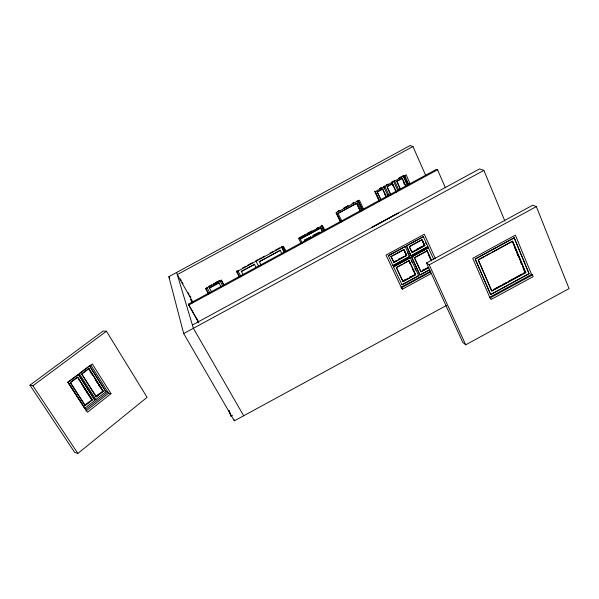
<?xml version="1.0" encoding="UTF-8"?>
<svg xmlns="http://www.w3.org/2000/svg" width="599" height="599" viewBox="0 0 599 599"><rect width="100%" height="100%" fill="white"/><g stroke="black" fill="none" stroke-linecap="round" stroke-linejoin="round"><path stroke-width="0.9" d="M77.87 453.443L147.084 397.332L106.435 331.225L103.11 331.045L29.95 385.179L74.68 452.395L77.87 453.443L32.908 385.771L29.95 385.179M85.904 411.094L108.614 393.236L90.936 365.248M111.025 393.678L87.506 412.209L68.129 382.267L92.298 363.967L111.025 393.678L108.516 393.221M95.833 399.555L105.926 391.716L89.55 365.817L79.225 373.574L95.892 399.57M85.11 409.866L107.85 392.023L106.914 391.858M96.319 396.081L99.12 393.895M86.877 403.689L89.011 402.019M95.847 396.673L99.352 393.94M100.752 392.847L102.848 391.207M85.23 405.463L92.343 399.9L77.735 377.115L70.48 382.626L85.23 405.463L84.519 405.306M95.623 396.635L96.342 396.77L103.342 391.297L88.966 368.595L88.255 368.497M67.837 382.192L78.327 374.315L94.956 400.304L84.714 408.271L67.837 382.192L84.773 408.286M88.966 368.595L81.816 374.023L96.342 396.77M32.908 385.771L106.435 331.225M446.375 305.512L234.366 420.827L183.691 333.561L168.851 276.686L410.113 145.557L412.966 146.515L425.672 175.395M412.966 146.515L177.282 274.612L193.005 302.27M337.836 211.372L339.423 210.511L337.873 211.402M344.178 207.928L348.139 205.771L343.422 208.385M353.687 202.754L352.107 203.615L353.732 202.776M379.669 188.633L381.264 187.764L379.714 188.655M386.273 185.046L387.867 184.178M398.455 178.427L403.224 175.829L407.44 185.196M386.318 185.069L387.912 184.2M393.483 181.168L391.888 182.036L393.438 181.145L397.736 190.519M398.5 178.442L403.277 175.851L407.485 185.218M386.976 186.596L392.375 183.661L396.253 192.174M376.883 191.74L377.34 191.987L382.746 189.052L386.273 196.704M396.291 191.994L392.532 183.736L387.126 186.671L390.907 194.922M405.665 185.87L402.311 178.42L396.905 181.355L400.282 188.797M338.143 213.454L356.682 203.383L360.546 211.529M216.538 282.129L218.148 281.26M208.512 286.539L211.732 284.795M213.334 283.919L219.773 280.422L222.821 285.955M242.647 267.985L245.889 266.226M247.507 265.342L252.374 262.699M256.424 260.498L258.042 259.614M259.659 258.738L261.284 257.855M262.901 256.971L264.526 256.095M270.194 253.01L273.436 251.251M275.053 250.367L279.913 247.724M298.811 238.028L305.34 234.479M306.973 233.588L311.877 230.929M316.774 228.264L318.406 227.38M254.455 264.279L241.352 271.399L243.157 274.731M254.523 264.391L241.419 271.512L241.217 271.16M304.412 240.379L310.634 236.994M313.067 235.669L319.289 232.285M198.786 322.846L188.363 304.187L436.431 169.345L437.555 169.772L445.356 187.742M188.64 305.078L437.555 169.772M192.406 325.017L479.552 168.911L483.872 170.371L504.89 221.046M183.691 333.561L483.872 170.371M388.242 255.676L405.141 246.488L409.843 256.477L393.004 265.627L388.354 255.758L405.261 246.563M423.441 236.68L406.534 245.875L411.109 255.78L427.941 246.631L423.321 236.605L406.421 245.792L410.996 255.698L427.821 246.556M409.222 246.556L421.958 239.63L424.631 245.53L411.932 252.434M391.267 256.559L404.003 249.633L406.728 255.511L394.022 262.422L390.668 256.117M398.178 259.374L399.765 258.513M417.046 249.117L421.801 246.533M393.61 262.107L396.785 260.385M398.372 259.524L403.928 256.499M412.494 251.842L424.392 245.373L422.864 242.003M424.841 245.665L412.134 252.576L409.424 246.691L422.168 239.757L424.841 245.665L422.654 241.876M392.899 265.544L409.723 256.394L409.095 255.945M409.491 258.057L393.476 266.772L402.056 284.81L418.746 275.735L410.293 257.622M393.588 266.854L410.412 257.705M428.502 247.866L411.678 257.016L420.004 275.046L429.543 269.857M401.832 264.473L396.283 267.491L402.872 281.485L415.466 274.634L408.96 260.602M403.412 263.612L408.166 261.029M413.909 257.368L414.545 257.817L427.229 250.921L431.744 260.872M426.503 262.954L532.706 205.202L536.352 206.588L569.05 288.598L465.693 344.822L462.75 342.351L426.503 262.954L429.236 264.833L465.693 344.822M429.236 264.833L536.352 206.588M402.453 281.148L404.812 279.86M409.529 277.3L411.101 276.446M422.737 270.119L424.309 269.265M402.648 281.305L408.151 278.31M409.731 277.457L415.234 274.462M422.939 270.269L428.45 267.274M428.689 267.439L420.82 271.721L414.343 257.667L427.02 250.779L431.535 260.73M428.906 267.588L421.03 271.871L414.545 257.817M401.944 284.72L418.634 275.645M429.423 269.775L419.892 274.956L411.565 256.934L428.382 247.791L433.721 259.389M401.195 287.176L430.748 271.1M430.733 271.871L401.749 287.632L402.461 289.145L431.235 273.496M478.945 259.337L483.85 256.672M485.482 255.78L490.386 253.115M492.019 252.224L512.452 241.112L525.473 272.493L491.614 290.912M228.721 410.315L230.982 416.118L232.449 415.324M493.711 289.392L500.959 285.446M502.576 284.57L506.597 282.384M508.214 281.508L513.044 278.879M514.653 278.003L521.901 274.057M523.519 273.181L525.128 272.305M525.78 272.665L491.899 291.092L478.399 259.944L512.751 241.262L525.78 272.665L524.821 272.141M489.712 297.216L531.575 274.447M532.466 274.926L490.514 297.748L491.24 299.41L533.155 276.611L532.466 274.926L531.043 274.155M102.616 391.162L103.342 391.297M104.997 391.544L105.926 391.716M91.625 399.75L92.343 399.9M401.809 178.188L402.311 178.42M392.532 183.736L392.046 183.496L393.206 186.049M426.563 250.487L427.229 250.921M406.728 255.511L404.55 251.715M417.93 275.121L418.746 275.735M401.128 288.037L402.461 289.145M319.095 232.113L319.379 232.375L312.88 235.497M310.447 236.815L310.724 237.077L304.232 240.199M299.889 238.724L300.309 239.143L320.877 227.957L322.532 231.296M279.95 250.105L280.22 250.427L259.404 261.741L259.172 261.404M82.572 385.636L88.105 394.262M89.109 395.834L91.123 398.971M78.259 374.308L94.889 400.289M78.267 378.613L79.772 380.964M81.284 383.323L82.797 385.674M83.8 387.246L89.333 395.879M90.344 397.444L91.347 399.016M89.483 365.809L105.858 391.701M88.48 368.535L92.942 375.566M94.425 377.917L102.354 390.421M90.239 371.627L91.722 373.971M95.683 380.223L97.667 383.353M98.655 384.91L100.145 387.254M243.673 415.758L193.387 328.289L176.638 272.455M188.363 304.187L198.479 321.903M168.851 276.686L169.772 278.295M192.676 302.72L190.826 299.47L191.98 303.019M180.306 278.909L181.22 280.527M182.141 282.136L183.054 283.754M188.101 292.626L189.014 294.244M189.928 295.854L190.849 297.471M211.642 291.99L209.395 287.939L218.905 282.765L221.136 286.831M206.887 287.378L209.979 292.933M205.816 288.471L208.474 293.225M208.669 294.072L205.622 288.621L221.181 280.167L224.191 285.633M221.256 280.077L224.318 285.648M237.706 270.486L240.88 276.349M239.832 277.404L236.747 271.706L283.424 246.331L285.97 251.273M236.268 270.898L239.368 276.618M254.373 264.159L256.245 267.618M255.713 260.7L258.761 266.443M261.119 264.968L259.33 261.628L280.13 250.322L281.897 253.677M283.028 246.541L285.581 251.498M283.072 246.93L285.221 251.093M281.537 246.848L284.518 252.621M281.425 246.721L284.413 252.493M302.405 243.291L300.151 238.986L320.705 227.815L322.359 231.147M301.192 243.538L298.654 238.537L322.502 225.576L324.987 230.6M321.67 225.606L324.119 230.555M321.206 225.209L323.692 230.241M321.341 225.553L323.804 230.54M320.832 228.391L322.067 230.892M340.404 221.952L336.002 212.892L359.37 200.186L363.683 209.298M342.081 221.57L338.023 213.364L356.547 203.293L360.411 211.44M336.249 212.233L341.101 222.184M358.367 200.74L362.702 209.89M357.828 200.395L362.545 210.361M356.862 201.032L361.541 210.908M401.907 288.681L386.026 255.077L424.324 234.254L435.436 258.828M377.34 191.987L380.889 199.632M380.739 199.549L377.198 191.912L382.596 188.977L386.123 196.622M404.752 251.857L406.302 255.211M409.11 261.261L409.881 262.909M412.554 268.681L414.089 271.983M408.915 261.112L410.06 263.59M412.352 268.532L413.887 271.834M379.249 200.964L374.952 191.717L406.1 174.788L410.278 184.095M218.777 282.488L218.964 282.893L209.455 288.067L209.283 287.655M384.236 193.05L385.561 195.678M407.515 252.613L408.713 255.122M411.116 260.408L412.314 262.901M414.897 268.577L415.713 270.261M384.685 185.907L389.013 195.259M383.652 186.469L387.987 195.821M383.487 187.03L384.348 188.767M387.074 194.69L387.86 196.382M409.611 247.394L411.543 251.595M387.366 187.45L390.481 194.248M392.203 183.571L393.363 186.124M425.649 242.82L426.406 244.474M400.229 188.955L396.748 181.28L402.154 178.345L405.882 186.618M426.773 250.622L427.529 252.276M428.652 254.762L430.157 258.079M428.442 254.627L430.322 258.768M394.471 180.591L398.762 189.958M404.744 175.559L408.952 184.926M404.467 176.091L405.605 178.607M406.354 180.284L407.867 183.646M403.509 181.677L404.662 184.23M403.344 181.602L404.497 184.155M490.431 298.879L472.761 258.296L515.35 235.137L531.912 275.27M478.129 259.779L491.255 290.073M514.975 248.42L515.679 250.112M517.079 253.504L518.135 256.043M520.95 262.819L521.654 264.511M523.062 267.903L524.118 270.441M512.459 241.794L521.961 264.676M522.665 266.375L524.776 271.459M233.835 419.24L234.366 420.827M229.222 410.794L230.982 416.118M197.146 318.99L198.299 322.539M92.111 399.855L85.006 405.411L70.255 382.589L77.511 377.085L92.111 399.855M103.11 391.252L96.11 396.725L81.599 373.986L88.742 368.565L103.11 391.252M398.133 213.117L372.069 227.283L398.133 213.117M403.808 249.498L391.072 256.417L393.828 262.28L406.534 255.369L403.808 249.498M409.162 260.745L396.478 267.641L403.067 281.642L415.669 274.784L409.162 260.745M514.122 237.758L475.127 258.963L490.574 294.498L528.954 273.616L514.122 237.758M514.294 237.84L475.284 259.053L490.731 294.603L529.134 273.713L514.294 237.84M379.257 200.56L374.937 191.253L379.219 200.538"/></g></svg>
